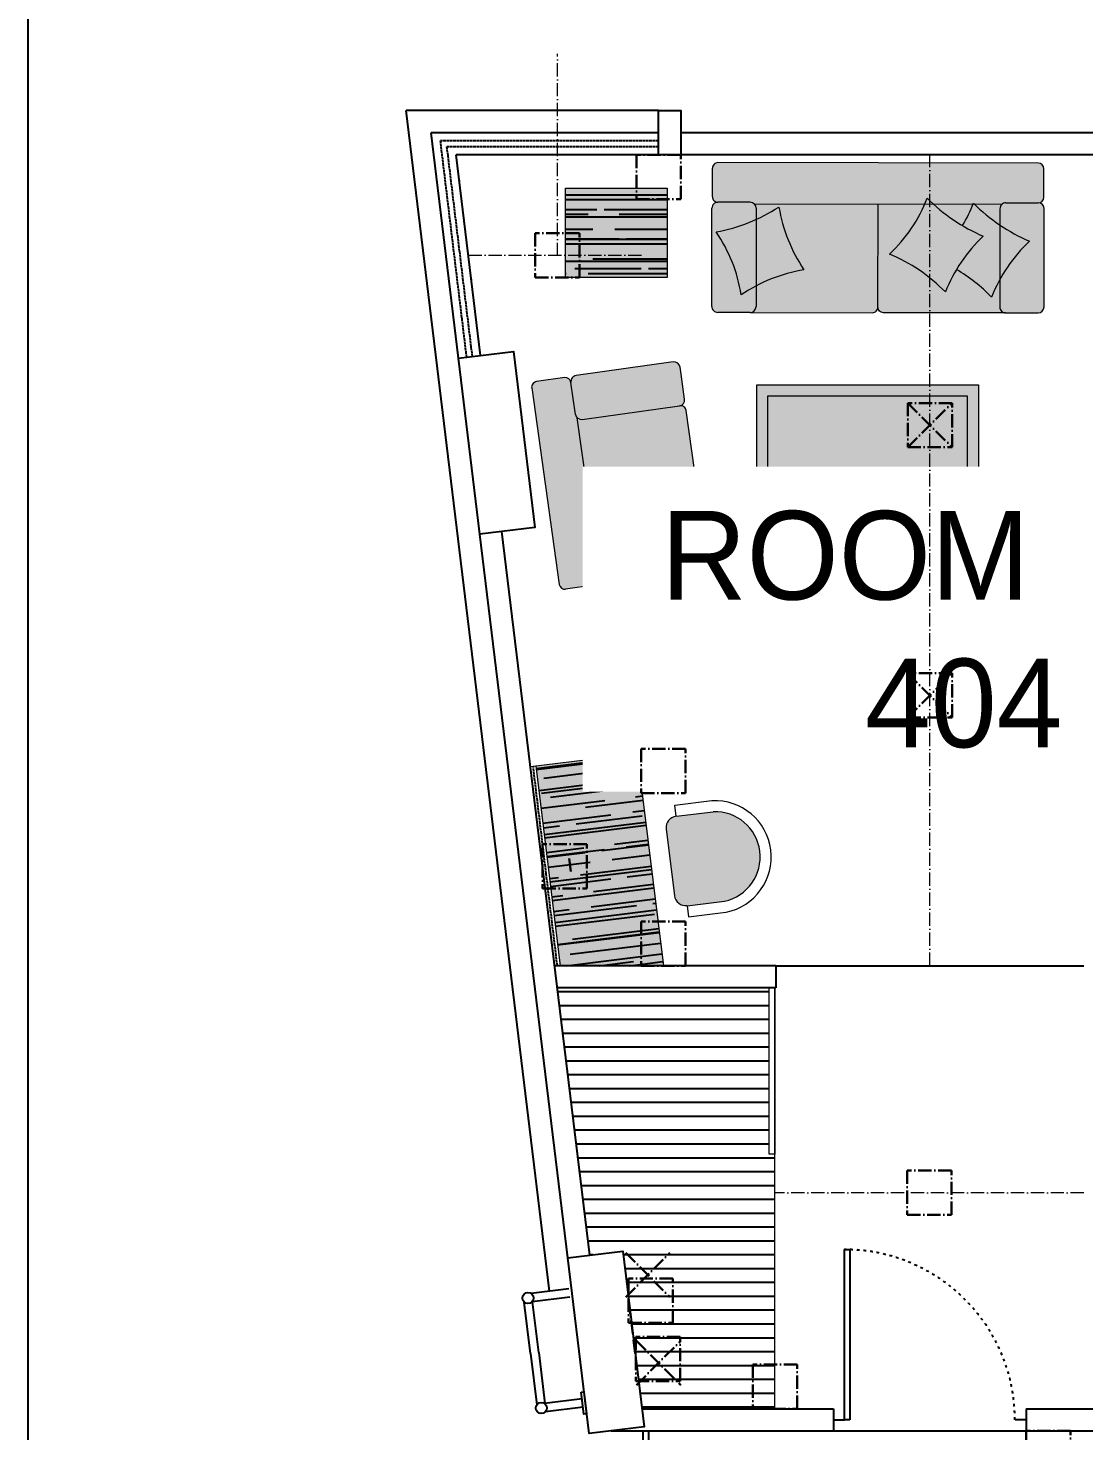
# Model space of a CAD drawing. Header units: millimetres. Extents: x -16811 to 32579, y 147992 to 176118.
# Drawn here: x -15767 to -11002, y 164517 to 170849 of the extents above; entities that cross this region are included whole.
import ezdxf

# ---------------------------------------------------------------- set-up
doc = ezdxf.new("R2010")
doc.units = ezdxf.units.MM
doc.header["$MEASUREMENT"] = 0
doc.header["$PDMODE"] = 3
doc.header["$PDSIZE"] = 100
for name, pattern in [('ACAD_ISO02W100', [15, 12, -3]), ('ACAD_ISO03W100', [30, 12, -18]), ('ACAD_ISO10W100', [18, 12, -3, 0, -3])]:
    doc.linetypes.add(name, pattern=pattern)
doc.layers.add('0[12345]', color=6, linetype='ACAD_ISO10W100', lineweight=30, plot=False)
for name, color, linetype, lineweight in [('Column[12345]', 7, 'Continuous', 25), ('Furniture[12345]', 7, 'Continuous', 20), ('Room.Text[4]', 7, 'Continuous', 20), ('Wall.Furniture[12345]', 7, 'Continuous', 20)]:
    doc.layers.add(name, color=color, linetype=linetype, lineweight=lineweight)
for name, color, linetype in [('Door[12345]', 8, 'Continuous'), ('Elevation[34]', 8, 'Continuous'), ('Glass[12345]', 132, 'ACAD_ISO02W100'), ('Hatching[12345]', 7, 'Continuous'), ('Wall[12345]', 7, 'Continuous'), ('Window[12345]', 8, 'Continuous')]:
    doc.layers.add(name, color=color, linetype=linetype)
doc.layers.add('TEXT.layout', color=7, linetype='Continuous', true_color=0x43484c)
doc.styles.add('RoomInfo', font='stylu.ttf')

msp = doc.modelspace()

# ---------------------------------------------------------------- hatches: boundary and pattern name
at = {"layer": 'Hatching[12345]'}
h = msp.add_hatch(color=254, dxfattribs=at)
h.set_gradient(color1=(249, 237, 210), color2=(245, 227, 183), rotation=180, one_color=1, tint=0.84, name='INVCYLINDER')
h.paths.add_polyline_path([(-12653.4, 170241.6, 0.414214), (-12678.4, 170216.6), (-12678.6, 170087.8, 0.414214), (-12653.7, 170062.8), (-12507.7, 170062.5, -0.173859), (-12490.6, 170056.3), (-11370.9, 170054.4, -0.173859), (-11353.7, 170060.5), (-11207.7, 170060.3, 0.414214), (-11182.7, 170085.3), (-11182.5, 170214.1, 0.414214), (-11207.4, 170239.1)])
h = msp.add_hatch(color=29, dxfattribs=at)
h.set_gradient(color1=(87, 49, 41), color2=(101, 56, 47), one_color=1, tint=0.29)
h.paths.add_polyline_path([(-12882.5, 170126.5), (-13342.1, 170126.5), (-13342.1, 169722.5), (-12882.5, 169722.5)])
at = {"layer": 'Hatching[12345]', "true_color": 0x946247}
h = msp.add_hatch(dxfattribs=at)
h.set_pattern_fill('AR-RROOF', color=25, scale=100, style=0)
h.set_pattern_definition([(360, (-132528.85, 43896.26), (220, 100), [1500, -200, 500, -100]), (360, (-132395.85, 43946.26), (-100, 133), [300, -33, 600, -75]), (360, (-132478.85, 43981.26), (520, 67), [800, -140, 400, -100])])
h.paths.add_polyline_path([(-12882.5, 170126.5), (-13342.1, 170126.5), (-13342.1, 169722.5), (-12882.5, 169722.5)])
at = {"layer": 'Hatching[12345]'}
h = msp.add_hatch(color=254, dxfattribs=at)
h.set_gradient(color1=(249, 237, 210), color2=(245, 227, 183), rotation=180, one_color=1, tint=0.84, name='INVCYLINDER')
h.paths.add_polyline_path([(-12681.5, 169592.5, 0.414214), (-12654.5, 169565.5), (-12622.1, 169565.4), (-12508.6, 169565.2, 0.414214), (-12481.5, 169592.2), (-12480.8, 170035.4, 0.414214), (-12507.7, 170062.5), (-12653.7, 170062.8, 0.414214), (-12680.8, 170035.8)])
h = msp.add_hatch(color=133, dxfattribs=at)
h.set_gradient(color1=(140, 193, 212), color2=(192, 221, 232), one_color=1, tint=0.83, name='SPHERICAL')
h.paths.add_polyline_path([(-12548.6, 169645.3, 0.111158), (-12661.4, 169928.5, 0.096635), (-12378.3, 170041.3, 0.105872), (-12265.5, 169758.1, 0.103741)])
h = msp.add_hatch(color=9, dxfattribs=at)
h.set_gradient(color1=(208, 197, 154), color2=(213, 203, 165), one_color=1, tint=0.74, name='SPHERICAL')
h.paths.add_polyline_path([(-12378.3, 170041.3, -0.055292), (-12535.4, 169963.1), (-12535.4, 170001.9, 0.045732), (-12402.1, 170059.8), (-12348, 170059.7, 0.095635), (-12240.7, 169805.5, 0.016586), (-12288.9, 169795.4, -0.090586)])
h.paths.add_polyline_path([(-12402.1, 170059.8, 0.017765), (-12353.5, 170088.6, 0.010134), (-12348, 170059.7)])
h.paths.add_polyline_path([(-12613.1, 169939.1, 0.015706), (-12636.6, 169975.8, 0.032885), (-12535.4, 170001.9), (-12535.4, 169963.1, -0.025567)])
h = msp.add_hatch(color=254, dxfattribs=at)
h.set_gradient(color1=(249, 237, 210), color2=(245, 227, 183), rotation=180, one_color=1, tint=0.84, name='INVCYLINDER')
h.paths.add_polyline_path([(-12490.6, 170056.3, -0.224208), (-12480.8, 170035.4), (-12481.5, 169592.2, -0.414214), (-12508.6, 169565.2), (-11956.6, 169564.3, 0.414214), (-11931.5, 169589.2), (-11930.7, 170055.4)])
h = msp.add_hatch(color=254, dxfattribs=at)
h.set_gradient(color1=(249, 237, 210), color2=(245, 227, 183), rotation=180, one_color=1, tint=0.84, name='INVCYLINDER')
h.paths.add_polyline_path([(-11370.9, 170054.4, 0.224208), (-11380.8, 170033.6), (-11381.5, 169590.3, 0.414214), (-11354.5, 169563.3), (-11906.6, 169564.2, -0.414214), (-11931.5, 169589.2), (-11930.7, 170055.4)])
h = msp.add_hatch(color=155, dxfattribs=at)
h.set_gradient(color1=(77, 116, 179), color2=(119, 149, 197), one_color=1, tint=0.62, name='SPHERICAL')
h.paths.add_polyline_path([(-11879.6, 169828.6, 0.111158), (-11708.7, 170081, 0.096635), (-11456.3, 169910.1, 0.105872), (-11627.2, 169657.7, 0.103741)])
h = msp.add_hatch(color=9, dxfattribs=at)
h.set_gradient(color1=(208, 197, 154), color2=(213, 203, 165), one_color=1, tint=0.74, name='SPHERICAL')
h.paths.add_polyline_path([(-11675.3, 170049.3, 0.011666), (-11662.8, 170079.2, 0.050688), (-11538.3, 169977.1, -0.008235), (-11549.6, 169957.3, -0.04904)])
h.paths.add_polyline_path([(-11576.6, 169759.1, -0.013702), (-11542.1, 169737.6, 0.005065), (-11549.2, 169724.7), (-11609.7, 169683.7, 0.00206), (-11614.2, 169687.9, -0.027692)])
h.paths.add_polyline_path([(-11609.7, 169683.7), (-11549.2, 169724.7, 0.026085), (-11581.2, 169655.9, 0.013402)])
h.paths.add_polyline_path([(-11405.7, 169665.2, -0.094472), (-11247.8, 169887.4, -0.012544), (-11284.2, 169904), (-11266, 169916.3, 0.022318), (-11201.9, 169885.6, 0.105872), (-11372.8, 169633.2, 0.015462)])
h.paths.add_polyline_path([(-11291.6, 169907.6), (-11273.1, 169920.2, 0.002545), (-11266, 169916.3), (-11284.2, 169904, -0.0026)])
h.paths.add_polyline_path([(-11383.9, 169961.8), (-11435.9, 170038.5, 0.063487), (-11273.1, 169920.2), (-11291.6, 169907.6, -0.033662)])
h.paths.add_polyline_path([(-11466.8, 170026.6, 0.011666), (-11454.3, 170056.5, 0.008076), (-11435.9, 170038.5), (-11383.9, 169961.8, -0.033093)])
h = msp.add_hatch(color=9, dxfattribs=at)
h.set_gradient(color1=(175, 202, 228), color2=(228, 237, 246), rotation=90, centered=1, one_color=1, tint=0.93, name='CYLINDER')
h.paths.add_polyline_path([(-11576.6, 169759.1, -0.066606), (-11456.3, 169910.1, -0.032886), (-11549.6, 169957.3, 0.040566), (-11500.2, 170058.3, 0.096635), (-11247.8, 169887.4, 0.105872), (-11418.7, 169635, 0.067954)])
h = msp.add_hatch(color=254, dxfattribs=at)
h.set_gradient(color1=(249, 237, 210), color2=(245, 227, 183), rotation=180, one_color=1, tint=0.84, name='INVCYLINDER')
h.paths.add_polyline_path([(-11181.5, 169590, -0.414214), (-11208.6, 169563), (-11241, 169563.1), (-11354.5, 169563.3, -0.414214), (-11381.5, 169590.3), (-11380.8, 170033.6, -0.414214), (-11353.7, 170060.5), (-11207.7, 170060.3, -0.414214), (-11180.8, 170033.2)])
h = msp.add_hatch(color=9, dxfattribs=at)
h.set_gradient(color1=(188, 194, 200), color2=(182, 189, 195), one_color=1, tint=0.74, name='SPHERICAL')
h.paths.add_polyline_path([(-11456.3, 169910.1, -0.032886), (-11549.6, 169957.3, 0.008235), (-11538.3, 169977.1, 0.045723), (-11410.4, 169908.3, 0.074471), (-11542.1, 169737.6, 0.013702), (-11576.6, 169759.1, -0.066606)])
h = msp.add_hatch(color=254, dxfattribs=at)
h.set_gradient(color1=(249, 237, 210), color2=(245, 227, 183), rotation=180, one_color=1, tint=0.84, name='INVCYLINDER')
h.paths.add_polyline_path([(-12855.1, 169342, -0.414214), (-12824.5, 169319), (-12820, 169286.9), (-12804.2, 169174.4, -0.414214), (-12827.2, 169143.9), (-13266.2, 169082.2, -0.414214), (-13296.7, 169105.2), (-13317, 169249.8, -0.414214), (-13294, 169280.3)])
h = msp.add_hatch(color=254, dxfattribs=at)
h.set_gradient(color1=(249, 237, 210), color2=(245, 227, 183), rotation=180, one_color=1, tint=0.84, name='INVCYLINDER')
h.paths.add_polyline_path([(-13369.4, 168337.6, 0.414214), (-13341.2, 168316.4), (-13213.6, 168334.3, 0.414214), (-13192.3, 168362.5), (-13212.6, 168507.1, -0.173859), (-13208.9, 168524.9), (-13288.2, 169089.1, -0.173859), (-13296.7, 169105.2), (-13317, 169249.8, 0.414214), (-13345.2, 169271), (-13472.8, 169253.1, 0.414214), (-13494.1, 169224.9)])
h = msp.add_hatch(color=29, dxfattribs=at)
h.set_gradient(color1=(87, 49, 41), color2=(101, 56, 47), one_color=1, tint=0.29)
h.paths.add_polyline_path([(-12478.1, 169239), (-12478.1, 168639), (-11478.1, 168639), (-11478.1, 169239)])
h.paths.add_polyline_path([(-12428.1, 169189), (-11528.1, 169189), (-11528.1, 168689), (-12428.1, 168689)], flags=16)
h = msp.add_hatch(color=254, dxfattribs=at)
h.set_gradient(color1=(249, 237, 210), color2=(245, 227, 183), rotation=180, one_color=1, tint=0.84, name='INVCYLINDER')
h.paths.add_polyline_path([(-13208.9, 168524.9, -0.224208), (-13189.6, 168537.6), (-12750.7, 168599.3, -0.414214), (-12720.2, 168576.3), (-12797, 169122.9, 0.414214), (-12825.2, 169144.2), (-13286.8, 169079.3)])
h = msp.add_hatch(color=254, dxfattribs=at)
h.set_gradient(color1=(188, 218, 240), centered=1, one_color=1, tint=1, name='INVCURVED')
h.paths.add_polyline_path([(-12428.1, 168689), (-12428.1, 169189), (-11528.1, 169189), (-11528.1, 168689)])
h = msp.add_hatch(color=9, dxfattribs=at)
h.set_gradient(color1=(208, 197, 154), color2=(213, 203, 165), one_color=1, tint=0.74, name='SPHERICAL')
h.paths.add_polyline_path([(-13209.8, 168638.2, -0.055292), (-13110.3, 168493.6), (-13148.7, 168488.2, 0.045732), (-13224.8, 168612.1), (-13232.3, 168665.7, 0.095635), (-12995.8, 168807.7, 0.016586), (-12979, 168761.4, -0.090586)])
h.paths.add_polyline_path([(-13224.8, 168612.1, 0.017765), (-13260.2, 168656.1, 0.010134), (-13232.3, 168665.7)])
h.paths.add_polyline_path([(-13075.6, 168420.1, 0.015706), (-13108.6, 168391.7, 0.032885), (-13148.7, 168488.2), (-13110.3, 168493.6, -0.025567)])
h = msp.add_hatch(color=133, dxfattribs=at)
h.set_gradient(color1=(140, 193, 212), color2=(192, 221, 232), one_color=1, tint=0.83, name='SPHERICAL')
h.paths.add_polyline_path([(-12793.8, 168525.3, 0.111158), (-13058.2, 168373.8, 0.096635), (-13209.8, 168638.2, 0.105872), (-12945.4, 168789.8, 0.103741)])
h = msp.add_hatch(color=254, dxfattribs=at)
h.set_gradient(color1=(249, 237, 210), color2=(245, 227, 183), rotation=180, one_color=1, tint=0.84, name='INVCYLINDER')
h.paths.add_polyline_path([(-12722.8, 168401.2, 0.414214), (-12699.8, 168431.7), (-12704.4, 168463.9), (-12720.2, 168576.3, 0.414214), (-12750.7, 168599.3), (-13189.6, 168537.6, 0.414214), (-13212.6, 168507.1), (-13192.3, 168362.5, 0.414214), (-13161.8, 168339.5)])
h = msp.add_hatch(color=29, dxfattribs=at)
h.set_gradient(color1=(87, 49, 41), color2=(101, 56, 47), one_color=1, tint=0.29)
h.paths.add_polyline_path([(-13475.1, 167519.2), (-13017.5, 167574.7), (-12899.7, 166616.6), (-13365.7, 166616.7)])
at = {"layer": 'Hatching[12345]', "true_color": 0x946247}
h = msp.add_hatch(dxfattribs=at)
h.set_pattern_fill('AR-RROOF', color=25, scale=100, angle=7, style=0)
h.paths.add_polyline_path([(-13475.1, 167519.2), (-13017.5, 167574.7), (-12899.7, 166616.6), (-13365.7, 166616.7)])
at = {"layer": 'Hatching[12345]'}
h = msp.add_hatch(color=254, dxfattribs=at)
h.set_gradient(color1=(249, 237, 210), color2=(245, 227, 183), rotation=180, one_color=1, tint=0.84, name='INVSPHERICAL')
h.paths.add_polyline_path([(-12691.3, 167309.5), (-12842.6, 167291, 0.414214), (-12886.8, 167234.4), (-12849.7, 166931.8, 0.414214), (-12793.1, 166887.6), (-12641.8, 166906.2, 1)])
h = msp.add_hatch(dxfattribs=at)
h.set_pattern_fill('LINE', color=252, scale=500, style=0)
h.paths.add_polyline_path([(-12421.6, 166516.6), (-12421.6, 165766.6), (-12396.6, 165766.6), (-12396.6, 164616.6), (-12997, 164616.6), (-13083.4, 165328.7), (-13207.5, 165313.6), (-13232.3, 165310.7), (-13378.5, 166516.6)])

# ---------------------------------------------------------------- linework, layer by layer
at = {"layer": '0[12345]', "lineweight": 5, "ltscale": 5}
for p, q in [((-13378, 169820.2), (-13378, 170733.1)), ((-13724.6, 169370.7), (-13834.5, 170276.6)), ((-13779.6, 169823.6), (-12992.6, 169823.6)), ((-11001.7, 165591.6), (-12396.6, 165591.6))]:
    msp.add_line(p, q, dxfattribs=at)
at = {"layer": '0[12345]', "ltscale": 5}
for p, q in [((-13324.5, 167101.2), (-13316.3, 167034.7)), ((-13056.6, 165104.5), (-13023.8, 164837.7))]:
    msp.add_line(p, q, dxfattribs=at)
for points in [[(-13021.6, 170076.6), (-12821.6, 170076.6), (-12821.6, 170276.6), (-13021.6, 170276.6)], [(-13478, 169723.6), (-13278, 169723.6), (-13278, 169923.6), (-13478, 169923.6)], [(-11797.1, 168956.6), (-11597.1, 168956.6), (-11597.1, 169156.6), (-11797.1, 169156.6)], [(-13445, 166964.9), (-13245, 166964.9), (-13245, 167164.9), (-13445, 167164.9)], [(-12999.7, 166616.6), (-12799.7, 166616.6), (-12799.7, 166816.6), (-12999.7, 166816.6)], [(-11799.1, 165491.6), (-11599.1, 165491.6), (-11599.1, 165691.6), (-11799.1, 165691.6)], [(-13056.6, 165004.5), (-12856.6, 165004.5), (-12856.6, 165204.5), (-13056.6, 165204.5)], [(-13023.8, 164740.8), (-12823.8, 164740.8), (-12823.8, 164940.8), (-13023.8, 164940.8)], [(-12296.6, 164616.6), (-12296.6, 164816.6), (-12496.6, 164816.6), (-12496.6, 164616.6)], [(-11262.1, 164316.6), (-11062.1, 164316.6), (-11062.1, 164516.6), (-11262.1, 164516.6)]]:
    msp.add_lwpolyline(points, close=True, dxfattribs=at)
for p in [(-11697.1, 169056.6), (-12969.9, 165220.7), (-12921.5, 164823.6)]:
    msp.add_point(p, dxfattribs=at)
at = {"layer": 'Column[12345]'}
for points in [[(-13823.9, 169358.6), (-13575.7, 169388.7), (-13479.4, 168594.5), (-13727.6, 168564.4)], [(-13331.6, 165298.6), (-13083.4, 165328.7), (-12987.1, 164534.5), (-13235.3, 164504.4)]]:
    msp.add_lwpolyline(points, close=True, dxfattribs=at)
at = {"layer": 'Door[12345]', "color": 8}
for p, q in [((-12392.6, 166616.6), (-11001.7, 166616.6)), ((-12132.1, 164566.6), (-12082.1, 164566.6)), ((-11262.1, 164566.6), (-11312.1, 164566.6)), ((-12132.1, 164516.6), (-11262.1, 164516.6))]:
    msp.add_line(p, q, dxfattribs=at)
at = {"layer": 'Door[12345]', "color": 44}
for p, q in [((-12990.3, 164170.6), (-12990.3, 164516.6)), ((-12965.3, 164195.6), (-12965.3, 164516.6))]:
    msp.add_line(p, q, dxfattribs=at)
at = {"layer": 'Door[12345]', "color": 8}
msp.add_lwpolyline([(-12058.7, 164566.6), (-12082.1, 164566.6), (-12082.1, 165335.4), (-12058.7, 165335.4)], close=True, dxfattribs=at)
at = {"layer": 'Door[12345]', "color": 8, "linetype": 'ACAD_ISO03W100'}
msp.add_arc((-12082.1, 164566.6), 768.8, 0, 90, dxfattribs=at)
at = {"layer": 'Elevation[34]'}
for p, q in [((-13327, 165157.5), (-13496.8, 165136.9)), ((-13327, 165157.5), (-13496.8, 165136.9)), ((-13499.4, 164865.8), (-13527.5, 165097.6)), ((-13499.4, 164865.8), (-13527.5, 165097.6)), ((-13322.5, 165120.2), (-13492.2, 165099.7)), ((-13322.5, 165120.2), (-13492.2, 165099.7)), ((-13462.2, 164870.4), (-13490, 165099.9)), ((-13462.2, 164870.4), (-13490, 165099.9)), ((-13499.4, 164865.8), (-13471.3, 164634.1)), ((-13499.4, 164865.8), (-13471.3, 164634.1)), ((-13462.2, 164870.4), (-13434.4, 164640.8)), ((-13462.2, 164870.4), (-13434.4, 164640.8)), ((-13266.8, 164661.1), (-13436.6, 164640.5)), ((-13266.8, 164661.1), (-13436.6, 164640.5)), ((-13262.3, 164623.9), (-13432.1, 164603.3)), ((-13262.3, 164623.9), (-13432.1, 164603.3)), ((-13248, 164609.4), (-13246.2, 164594.4)), ((-13248, 164609.4), (-13246.2, 164594.4))]:
    msp.add_line(p, q, dxfattribs=at)
msp.add_lwpolyline([(-13270.6, 164692.1), (-13258.2, 164693.6), (-13246.2, 164594.4), (-13258.6, 164592.9)], close=True, dxfattribs=at)
msp.add_lwpolyline([(-13270.6, 164692.1), (-13258.2, 164693.6), (-13246.2, 164594.4), (-13258.6, 164592.9)], close=True, dxfattribs=at)
for centre in [(-13510.9, 165116.3), (-13510.9, 165116.3), (-13450.7, 164619.9), (-13450.7, 164619.9)]:
    msp.add_circle(centre, 25, dxfattribs=at)
at = {"layer": 'Furniture[12345]'}
for p, q in [((-11207.4, 170239.1), (-12653.4, 170241.6)), ((-12678.6, 170087.8), (-12678.4, 170216.6)), ((-11182.8, 170085.3), (-11182.5, 170214.1)), ((-12681.5, 169592.5), (-12680.8, 170035.8)), ((-12507.7, 170062.5), (-12653.7, 170062.8)), ((-12507.7, 170062.5), (-12653.7, 170062.8)), ((-12490.6, 170056.3), (-11370.9, 170054.4)), ((-12480.8, 170035.4), (-12481.5, 169592.2)), ((-11931.5, 169589.2), (-11930.7, 170055.4)), ((-11380.8, 170033.6), (-11381.5, 169590.3)), ((-11353.7, 170060.5), (-11207.7, 170060.3)), ((-11353.7, 170060.5), (-11207.7, 170060.3)), ((-11181.5, 169590), (-11180.8, 170033.2)), ((-12622.1, 169565.4), (-12654.5, 169565.5)), ((-12508.6, 169565.2), (-12622.1, 169565.4)), ((-11354.5, 169563.3), (-11241, 169563.1)), ((-11241, 169563.1), (-11208.6, 169563)), ((-12855.1, 169342), (-13294, 169280.3)), ((-13345.2, 169271), (-13472.8, 169253.1)), ((-12820, 169286.9), (-12824.5, 169319)), ((-12804.2, 169174.4), (-12820, 169286.9)), ((-13494.1, 169224.9), (-13369.4, 168337.6)), ((-13296.7, 169105.2), (-13317, 169249.8)), ((-13296.7, 169105.2), (-13317, 169249.8)), ((-13266.2, 169082.2), (-12827.2, 169143.9)), ((-13208.9, 168524.9), (-13288.2, 169089.1)), ((-13189.6, 168537.6), (-12750.7, 168599.3)), ((-12720.2, 168576.3), (-12704.4, 168463.9)), ((-13212.6, 168507.1), (-13192.3, 168362.5)), ((-13212.6, 168507.1), (-13192.3, 168362.5)), ((-12704.4, 168463.9), (-12699.8, 168431.7)), ((-12722.8, 168401.2), (-13161.8, 168339.5)), ((-13213.6, 168334.3), (-13341.2, 168316.4)), ((-12848.7, 167341.4), (-12680.9, 167362)), ((-12842.5, 167291), (-12848.7, 167341.4)), ((-12842.5, 167291), (-12674.3, 167311.7)), ((-12793, 166887.1), (-12623.2, 166908)), ((-12793, 166887.1), (-12786.9, 166837.4)), ((-12786.9, 166837.4), (-12617.1, 166858.2))]:
    msp.add_line(p, q, dxfattribs=at)
at = {"layer": 'Furniture[12345]', "color": 7}
for p, q in [((-13499.8, 167516.2), (-13017.5, 167574.7)), ((-13017.5, 167574.7), (-12899.7, 166616.6)), ((-13475.1, 167519.2), (-13365.7, 166616.7)), ((-12421.6, 165766.6), (-12421.6, 166516.6)), ((-12396.6, 166516.6), (-12396.6, 165766.6)), ((-12396.6, 165766.6), (-12421.6, 165766.6))]:
    msp.add_line(p, q, dxfattribs=at)
at = {"layer": 'Furniture[12345]', "color": 252}
msp.add_line((-12887, 167234.9), (-12849.8, 166932.3), dxfattribs=at)
at = {"layer": 'Furniture[12345]'}
for points in [[(-13342.1, 170126.5), (-12882.5, 170126.5), (-12882.5, 169722.5), (-13342.1, 169722.5)], [(-11478.2, 168639), (-12478.2, 168639), (-12478.2, 169239), (-11478.2, 169239)], [(-11528.2, 168689), (-12428.2, 168689), (-12428.2, 169189), (-11528.2, 169189)]]:
    msp.add_lwpolyline(points, close=True, dxfattribs=at)
at = {"layer": 'Furniture[12345]', "color": 250}
for points in [[(-12661.4, 169928.5, 0.096635), (-12378.3, 170041.3, -0.055619), (-12378.3, 170041.3, 0.105872), (-12265.5, 169758.1, 0.103741), (-12548.6, 169645.3, 0.111158), (-12661.4, 169928.5, 45.055396)], [(-11708.7, 170081, 0.096635), (-11456.3, 169910.1, -0.055619), (-11456.3, 169910.1, 0.105872), (-11627.2, 169657.7, 0.103741), (-11879.6, 169828.6, 0.111158), (-11708.7, 170081, 45.055396)], [(-11500.2, 170058.3, 0.096635), (-11247.8, 169887.4), (-11247.8, 169887.4, 0.105872), (-11418.7, 169635, 0.067954), (-11576.6, 169759.1, 0.067954)], [(-11549.6, 169957.3, 0.040566), (-11500.2, 170058.3)], [(-13058.2, 168373.8, 0.096635), (-13209.8, 168638.2, -0.055619), (-13209.8, 168638.2, 0.105872), (-12945.4, 168789.8, 0.103741), (-12793.8, 168525.3, 0.111158), (-13058.2, 168373.8, 45.055396)]]:
    msp.add_lwpolyline(points, format="xyb", dxfattribs=at)
at = {"layer": 'Furniture[12345]'}
for points in [[(-12508.6, 169565.2), (-11956.6, 169564.3, 0.414214), (-11931.5, 169589.2)], [(-11355.4, 169563.3), (-11906.6, 169564.2, -0.414214), (-11931.5, 169589.2)], [(-12720.2, 168576.3), (-12797, 169122.9, 0.414214), (-12825.2, 169144.2)]]:
    msp.add_lwpolyline(points, format="xyb", dxfattribs=at)
for centre, radius, start, end in [((-12653.4, 170216.6), 25, 89.90235, 179.90235), ((-11207.5, 170214.1), 25, 359.90235, 89.90235), ((-12653.7, 170035.7), 27, 89.90235, 179.90235), ((-12653.6, 170087.8), 25, 179.90235, 269.90235), ((-12507.8, 170035.5), 27, 359.90235, 89.90235), ((-11353.7, 170033.5), 27, 89.90235, 179.90235), ((-11207.8, 170085.3), 25, 269.90235, 359.90235), ((-11207.7, 170085.3), 25, 269.90235, 359.90235), ((-11207.8, 170033.3), 27, 359.90235, 89.90235), ((-12654.5, 169592.5), 27, 179.90235, 269.90235), ((-12508.5, 169592.2), 27, 269.90235, 359.90235), ((-11354.5, 169590.3), 27, 179.90235, 269.90235), ((-11208.5, 169590), 27, 269.90235, 359.90235), ((-12851.3, 169315.2), 27, 8, 98), ((-13341.7, 169246.3), 25, 8, 98), ((-13290.2, 169253.5), 27, 98, 188), ((-13469.3, 169228.3), 25, 98, 188), ((-12831, 169170.7), 27, 278, 8), ((-13269.9, 169109), 27, 188, 278), ((-12746.9, 168572.5), 27, 8, 98), ((-13185.8, 168510.8), 27, 98, 188), ((-12726.6, 168428), 27, 278, 8), ((-13344.6, 168341.1), 25, 188, 278), ((-13217.1, 168359.1), 25, 278, 8), ((-13165.5, 168366.3), 27, 188, 278), ((-12666.7, 167107.3), 254, 281.26927, 93.08037), ((-12667.1, 167107.5), 204.3, 282.41392, 92.02137)]:
    msp.add_arc(centre, radius, start, end, dxfattribs=at)
at = {"layer": 'Furniture[12345]', "color": 252}
for centre, start, end in [((-12836.4, 167240.5), 96.91366, 186.39115), ((-12799.4, 166939), 187.60885, 277.08634)]:
    msp.add_arc(centre, 50.9, start, end, dxfattribs=at)
at = {"layer": 'Glass[12345]'}
for p, q in [((-13787.2, 169363.1), (-13905.6, 170339.6)), ((-12921.6, 170339.6), (-13905.6, 170339.6)), ((-13761.4, 169366.2), (-13876.3, 170313.6)), ((-12921.6, 170313.6), (-13876.3, 170313.6)), ((-13378.2, 166616.6), (-13487.4, 167517.7))]:
    msp.add_line(p, q, dxfattribs=at)
at = {"layer": 'TEXT.layout', "color": 0, "linetype": 'ByBlock'}
msp.add_lwpolyline([(-15767, 176117.9), (24122.1, 176117.9), (24122.1, 148016.6), (-15767, 148016.6)], close=True, dxfattribs=at)
at = {"layer": 'Wall.Furniture[12345]'}
msp.add_line((-12396.6, 164616.6), (-12396.6, 166516.6), dxfattribs=at)
at = {"layer": 'Wall[12345]'}
for p, q in [((-9782.9, 170376.6), (-12821.6, 170376.6)), ((-10327.2, 170276.6), (-12921.6, 170276.6)), ((-13232.3, 165310.7), (-13628.3, 168576.4)), ((-13331.6, 165298.6), (-13727.6, 168564.5)), ((-13331.6, 165298.6), (-13727.6, 168564.5)), ((-12392.6, 166616.6), (-13390.7, 166616.6)), ((-12392.6, 166616.6), (-12392.6, 166516.6)), ((-12392.6, 166516.6), (-13378.5, 166516.6)), ((-12997, 164616.6), (-12132.1, 164616.6)), ((-12132.1, 164616.6), (-12132.1, 164516.6)), ((-11262.1, 164616.6), (-11262.1, 164516.6)), ((-11262.1, 164616.6), (-10376.7, 164616.6)), ((-13134.7, 164516.6), (-12132.1, 164516.6)), ((-11262.1, 164516.6), (-7776.7, 164516.6))]:
    msp.add_line(p, q, dxfattribs=at)
msp.add_lwpolyline([(-12921.6, 170276.6), (-12921.6, 170476.6), (-12821.6, 170476.6), (-12821.6, 170276.6)], dxfattribs=at)
at = {"layer": 'Window[12345]', "color": 250}
for p in [(-12921.6, 170476.6), (-13413.9, 165146.9)]:
    msp.add_line(p, (-14060.2, 170476.6), dxfattribs=at)
at = {"layer": 'Window[12345]'}
for p, q in [((-13823.9, 169358.6), (-13947.4, 170376.6)), ((-12921.6, 170376.6), (-13947.4, 170376.6)), ((-13724.6, 169370.7), (-13834.5, 170276.6)), ((-12921.6, 170276.6), (-13834.5, 170276.6))]:
    msp.add_line(p, q, dxfattribs=at)

# ---------------------------------------------------------------- next in the draw order: texts
at = {"layer": 'Room.Text[4]', "insert": (-11097.8, 168669.3), "char_height": 400, "width": 1966.667, "attachment_point": 3, "style": 'RoomInfo', "bg_fill": 2}
msp.add_mtext('{\\C1;ROOM  404}', dxfattribs=at)

# ---------------------------------------------------------------- next in the draw order: linework, layer by layer
at = {"layer": '0[12345]', "lineweight": 5, "ltscale": 5}
msp.add_line((-11697.1, 166616.6), (-11697.1, 170276.6), dxfattribs=at)
at = {"layer": '0[12345]', "ltscale": 5}
for points in [[(-11797.1, 167736.6), (-11597.1, 167736.6), (-11597.1, 167936.6), (-11797.1, 167936.6)], [(-12999.7, 167396.1), (-12799.7, 167396.1), (-12799.7, 167596.1), (-12999.7, 167596.1)]]:
    msp.add_lwpolyline(points, close=True, dxfattribs=at)
msp.add_point((-11697.1, 167836.6), dxfattribs=at)

doc.saveas('drawing.dxf')
